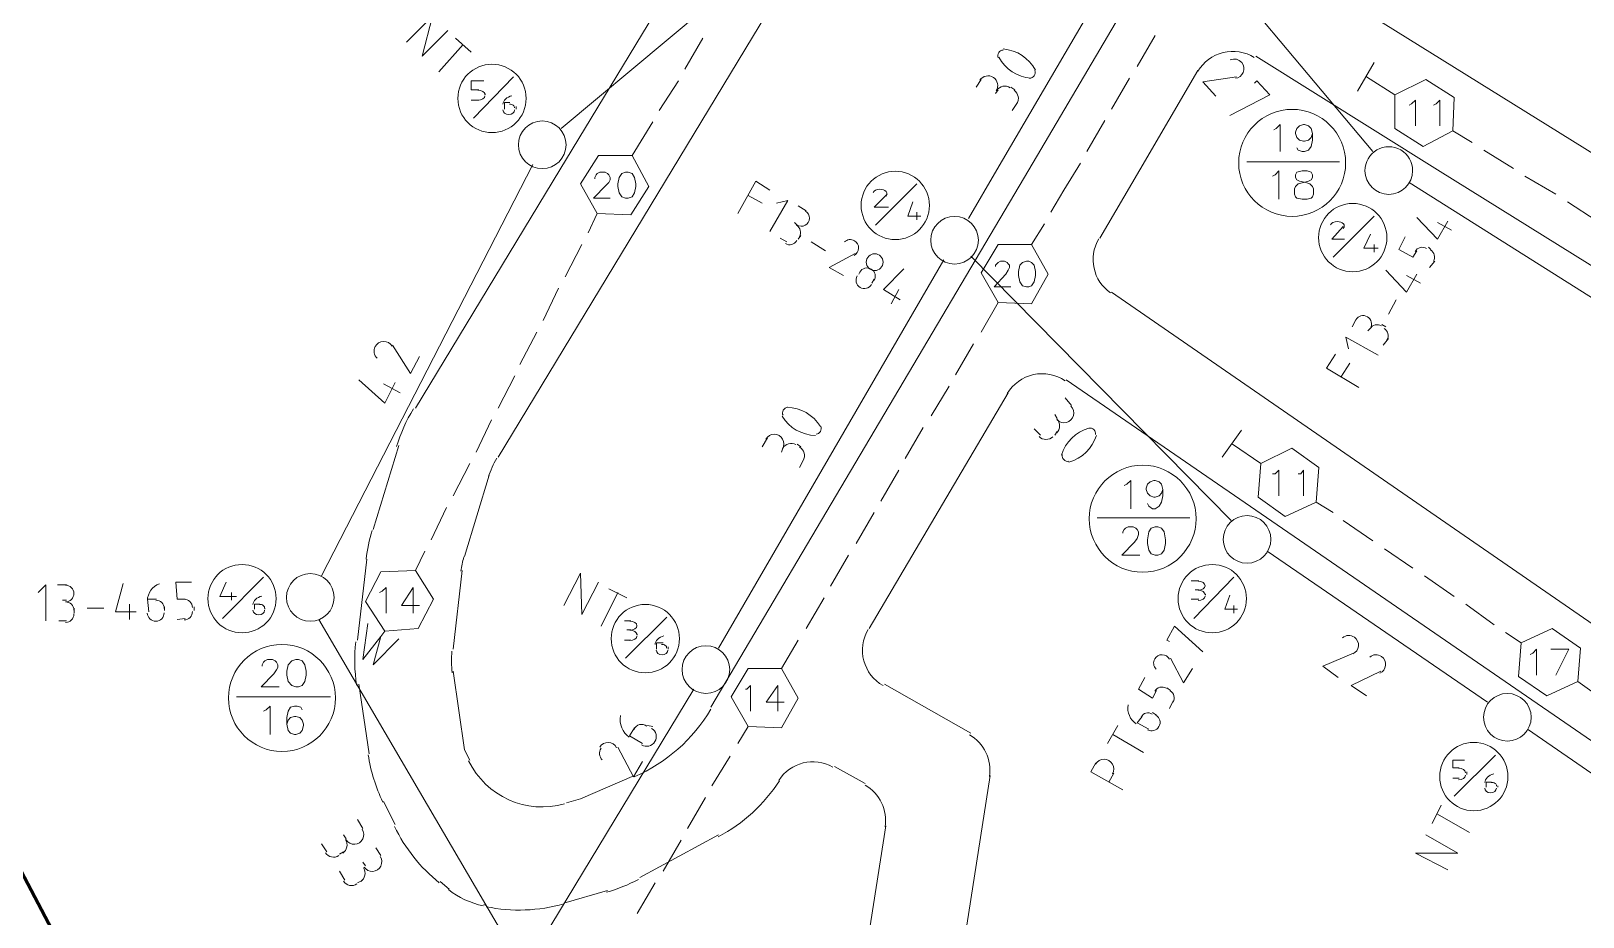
# Model space of a CAD drawing. Header units: millimetres. Extents: x 0.6 to 28.7, y 3.6 to 37.8.
# Drawn here: x 3.21 to 8.23, y 14.35 to 17.21 of the extents above; entities that cross this region are included whole.
import ezdxf

# ---------------------------------------------------------------- set-up
doc = ezdxf.new("R2010")
doc.units = ezdxf.units.MM
for name, color, linetype in [('PDF_BOUNDARY-NODE', 3, 'Continuous'), ('PDF_Passives-TapOffs', 7, 'Continuous'), ('PDF_RDFIN01', 4, 'Continuous'), ('PDF_Symbols-EndOfLine', 7, 'Continuous'), ('PDF_Symbols-SelfTerminating', 7, 'Continuous'), ('PDF_Symbols-Terminator', 7, 'Continuous')]:
    doc.layers.add(name, color=color, linetype=linetype)
for name, color, linetype, true_color in [('PDF_Cable-565', 23, 'Continuous', 0xdd8a6e), ('PDF_STANC01', 8, 'Continuous', 0x808080), ('PDF_STHC01', 8, 'Continuous', 0x808080), ('PDF_STLINE01', 8, 'Continuous', 0x808080), ('PDF_STPNUM01', 8, 'Continuous', 0x808080), ('PDF_STSYM01', 8, 'Continuous', 0x808080), ('PDF_STTEXT01', 8, 'Continuous', 0x808080)]:
    doc.layers.add(name, color=color, linetype=linetype, true_color=true_color)

msp = doc.modelspace()

# ---------------------------------------------------------------- linework, layer by layer
at = {"layer": 'PDF_BOUNDARY-NODE', "lineweight": 60}
msp.add_lwpolyline([(2.9048, 15.0102), (3.5219, 13.8385)], dxfattribs=at)
at = {"layer": 'PDF_Cable-565', "lineweight": 13}
for points in [[(5.3233, 17.091), (5.3816, 17.191)], [(6.8452, 17.1994), (6.7869, 17.0993)], [(5.2399, 16.9575), (5.3024, 17.0534)], [(6.7619, 17.0618), (6.7035, 16.9617)], [(5.1523, 16.8116), (5.219, 16.92)], [(6.6826, 16.9242), (6.6242, 16.8241)], [(7.8085, 16.8908), (7.871, 16.8533)], [(7.9086, 16.8283), (8.0045, 16.7699)], [(6.6034, 16.7866), (6.5492, 16.699), (6.5075, 16.6281)], [(8.042, 16.7449), (8.1421, 16.6865)], [(8.1796, 16.6615), (8.2755, 16.5989)], [(5.0397, 16.6239), (5.0105, 16.5614)], [(6.4866, 16.5906), (6.4449, 16.5239)], [(4.9897, 16.5239), (4.9355, 16.4196)], [(4.9146, 16.3821), (4.8646, 16.2779)], [(6.3365, 16.3362), (6.2823, 16.2403)], [(4.8437, 16.2403), (4.7895, 16.1361)], [(6.2573, 16.2028), (6.1989, 16.1027)], [(4.7728, 16.0985), (4.7186, 15.9943)], [(6.1781, 16.0652), (6.1197, 15.9693)], [(4.6978, 15.9568), (4.6477, 15.8525)], [(6.0947, 15.9318), (6.0363, 15.8317)], [(4.6269, 15.815), (4.5727, 15.7108)], [(6.0155, 15.7942), (5.9571, 15.6941)], [(4.5518, 15.6732), (4.5018, 15.569)], [(7.3665, 15.6899), (7.4207, 15.6565)], [(5.9362, 15.6565), (5.8778, 15.5565)], [(7.454, 15.6315), (7.55, 15.5648)], [(4.481, 15.5315), (4.4518, 15.4689)], [(7.5875, 15.5398), (7.6792, 15.4772)], [(5.8528, 15.5189), (5.7945, 15.4189)], [(7.7167, 15.4522), (7.8127, 15.3855)], [(5.7736, 15.3813), (5.7152, 15.2813)], [(7.8502, 15.3605), (7.9419, 15.2938)], [(7.9794, 15.2688), (8.0295, 15.2354)], [(5.6902, 15.2437), (5.636, 15.152)], [(8.213, 15.1103), (8.3005, 15.0478)], [(5.5276, 14.9644), (5.4942, 14.9101)], [(5.4692, 14.8684), (5.4108, 14.7725)], [(5.39, 14.735), (5.3316, 14.6349)], [(5.3108, 14.5974), (5.2524, 14.4973)], [(5.2274, 14.4598), (5.169, 14.3597)]]:
    msp.add_lwpolyline(points, dxfattribs=at)
at = {"layer": 'PDF_Passives-TapOffs', "lineweight": 9}
for points in [[(7.8085, 16.8908), (7.8127, 16.9992), (7.7209, 17.0576), (7.6208, 17.0076), (7.6208, 16.8992), (7.7126, 16.8408)], [(5.1523, 16.8116), (5.0439, 16.8116), (4.9855, 16.7199), (5.0397, 16.6239), (5.1481, 16.6198), (5.2065, 16.7115)], [(5.1314, 16.7574), (5.1189, 16.7532), (5.1106, 16.7407), (5.1064, 16.7199), (5.1064, 16.7115), (5.1106, 16.6907), (5.1189, 16.6782), (5.1314, 16.674), (5.1398, 16.674), (5.1523, 16.6782), (5.1606, 16.6907), (5.1648, 16.7115), (5.1648, 16.7199), (5.1606, 16.7407), (5.1523, 16.7532), (5.1398, 16.7574)], [(6.4449, 16.5239), (6.3365, 16.5239), (6.2823, 16.4321), (6.3365, 16.3362), (6.4449, 16.3321), (6.4992, 16.428)], [(6.4283, 16.4697), (6.4158, 16.4655), (6.4074, 16.4572), (6.4032, 16.4363), (6.4032, 16.4238), (6.4074, 16.4029), (6.4158, 16.3904), (6.4283, 16.3863), (6.4366, 16.3863), (6.4449, 16.3904), (6.4533, 16.4029), (6.4575, 16.4238), (6.4575, 16.4363), (6.4533, 16.4572), (6.4449, 16.4655), (6.4366, 16.4697)], [(7.3665, 15.6899), (7.3748, 15.8025), (7.2873, 15.865), (7.1872, 15.815), (7.1788, 15.7066), (7.2664, 15.644)], [(4.4518, 15.4689), (4.3392, 15.4647), (4.2891, 15.3688), (4.3517, 15.2729), (4.4601, 15.2813), (4.5101, 15.3772)], [(8.213, 15.1103), (8.2213, 15.2187), (8.1296, 15.2813), (8.0295, 15.2354), (8.0211, 15.127), (8.1129, 15.0644)], [(5.636, 15.152), (5.5276, 15.152), (5.4734, 15.0603), (5.5276, 14.9644), (5.636, 14.9602), (5.6902, 15.0561)]]:
    msp.add_lwpolyline(points, close=True, dxfattribs=at)
for points in [[(7.7209, 17.0576), (7.7209, 17.0576)], [(7.6208, 17.0076), (7.6208, 17.0076)], [(7.6667, 16.9742), (7.675, 16.9784), (7.6876, 16.9909), (7.6876, 16.9075)], [(7.7459, 16.9742), (7.7543, 16.9784), (7.7668, 16.9909), (7.7668, 16.9075)], [(7.8127, 16.9992), (7.8127, 16.9992)], [(7.6208, 16.8992), (7.6208, 16.8992)], [(7.7126, 16.8408), (7.7126, 16.8408)], [(5.0439, 16.8116), (5.0439, 16.8116)], [(5.0314, 16.7365), (5.0314, 16.7407), (5.0355, 16.749), (5.0397, 16.7532), (5.0481, 16.7574), (5.0647, 16.7574), (5.0731, 16.7532), (5.0772, 16.749), (5.0814, 16.7407), (5.0814, 16.7324), (5.0772, 16.724), (5.0689, 16.7157), (5.0272, 16.674), (5.0814, 16.674)], [(4.9855, 16.7199), (4.9855, 16.7199)], [(5.2065, 16.7115), (5.2065, 16.7115)], [(5.0397, 16.6239), (5.0397, 16.6239)], [(5.1481, 16.6198), (5.1481, 16.6198)], [(6.3365, 16.5239), (6.3365, 16.5239)], [(6.2823, 16.4321), (6.2823, 16.4321)], [(6.3282, 16.453), (6.3282, 16.4572), (6.3324, 16.4613), (6.3365, 16.4655), (6.3449, 16.4697), (6.3574, 16.4697), (6.3657, 16.4655), (6.3699, 16.4613), (6.3741, 16.4572), (6.3741, 16.4488), (6.3699, 16.4405), (6.3615, 16.428), (6.324, 16.3863), (6.3782, 16.3863)], [(6.4992, 16.428), (6.4992, 16.428)], [(6.3365, 16.3362), (6.3365, 16.3362)], [(6.4449, 16.3321), (6.4449, 16.3321)], [(7.2873, 15.865), (7.2873, 15.865)], [(7.1872, 15.815), (7.1872, 15.815)], [(7.2247, 15.7816), (7.233, 15.7816), (7.2456, 15.7942), (7.2456, 15.7108)], [(7.3081, 15.7816), (7.3164, 15.7816), (7.3248, 15.7942), (7.3248, 15.7108)], [(7.3748, 15.8025), (7.3748, 15.8025)], [(7.1788, 15.7066), (7.1788, 15.7066)], [(7.2664, 15.644), (7.2664, 15.644)], [(4.3392, 15.4647), (4.3392, 15.4647)], [(4.335, 15.398), (4.3434, 15.4022), (4.3559, 15.4147), (4.3559, 15.3313)], [(4.4434, 15.3313), (4.4434, 15.4147), (4.4059, 15.3563), (4.4643, 15.3563)], [(4.5101, 15.3772), (4.5101, 15.3772)], [(4.2891, 15.3688), (4.2891, 15.3688)], [(4.3517, 15.2729), (4.3517, 15.2729)], [(4.4601, 15.2813), (4.4601, 15.2813)], [(8.1296, 15.2813), (8.1296, 15.2813)], [(8.0295, 15.2354), (8.0295, 15.2354)], [(8.2213, 15.2187), (8.2213, 15.2187)], [(8.0587, 15.1979), (8.067, 15.202), (8.0795, 15.2145), (8.0795, 15.1311)], [(8.1421, 15.1311), (8.1838, 15.2145), (8.1254, 15.2145)], [(5.5276, 15.152), (5.5276, 15.152)], [(8.0211, 15.127), (8.0211, 15.127)], [(5.5192, 15.0853), (5.5234, 15.0853), (5.5359, 15.0978), (5.5359, 15.0144)], [(5.6235, 15.0144), (5.6235, 15.0978), (5.586, 15.0436), (5.6443, 15.0436)], [(5.4734, 15.0603), (5.4734, 15.0603)], [(5.6902, 15.0561), (5.6902, 15.0561)], [(8.1129, 15.0644), (8.1129, 15.0644)], [(5.5276, 14.9644), (5.5276, 14.9644)], [(5.636, 14.9602), (5.636, 14.9602)]]:
    msp.add_lwpolyline(points, dxfattribs=at)
at = {"layer": 'PDF_RDFIN01', "lineweight": 0}
for points in [[(4.7186, 15.8358), (5.2816, 16.7657), (6.5325, 18.8298)], [(7.5708, 18.688), (6.4366, 16.7657), (5.4067, 15.0269)], [(4.4518, 15.9943), (4.9188, 16.7657), (5.4901, 17.7081)], [(7.3206, 17.4037), (8.3464, 16.7657), (10.7274, 15.2854)], [(7.1705, 17.1327), (7.7584, 16.7657), (10.7149, 14.9268)], [(6.9829, 17.0868), (6.7952, 16.7657), (6.6659, 16.5447)], [(6.7035, 16.3696), (11.1193, 13.3256)], [(6.5575, 16.086), (11.0985, 12.967)], [(6.3699, 16.0443), (5.9195, 15.2813)], [(4.3976, 15.8734), (4.3142, 15.6023)], [(4.6894, 15.7775), (4.6102, 15.5148)], [(4.2933, 15.5064), (4.2641, 15.2437)], [(4.6019, 15.4689), (4.5727, 15.2145)], [(4.5727, 15.1437), (4.6102, 14.8893), (4.6269, 14.8559)], [(4.2683, 15.102), (4.3017, 14.8768)], [(5.9696, 15.102), (6.249, 14.9435)], [(5.807, 14.8351), (5.907, 14.7809)], [(4.9396, 14.7183), (4.9855, 14.7308), (5.1606, 14.8059)], [(5.9738, 14.6433), (5.8111, 13.605), (6.1155, 13.555), (6.3115, 14.8059)], [(4.3475, 14.7225), (4.385, 14.6474)], [(5.1773, 14.4765), (5.4317, 14.6141)], [(4.531, 14.464), (4.5602, 14.439)], [(4.9313, 14.3931), (5.0731, 14.4348)], [(4.6728, 14.3889), (4.6811, 14.3847)]]:
    msp.add_lwpolyline(points, dxfattribs=at)
for centre, radius, start, end in [((7.0966, 17.0171), 0.1313, 58.1232, 149.4635), ((6.7756, 16.475), 0.1313, 149.4635, 235.437), ((6.4795, 15.9746), 0.1313, 55.481, 149.4635), ((4.8991, 15.716), 0.5317, 148.7549, 163.1689), ((4.9408, 15.6952), 0.2648, 148.7549, 163.1689), ((4.8198, 15.445), 0.5317, 163.169, 173.4521), ((4.8615, 15.4366), 0.2648, 163.1689, 173.4522), ((6.0291, 15.2115), 0.1313, 149.4635, 240.5072), ((4.7865, 15.1781), 0.5317, 173.4521, 188.6078), ((4.8323, 15.1781), 0.2648, 173.4522, 188.6078), ((4.9491, 15.2907), 0.5317, 293.2965, 329.4635), ((6.1792, 14.8237), 0.1313, 351.0516, 60.5072), ((4.824, 14.9529), 0.5317, 188.6078, 205.9332), ((4.8615, 14.9696), 0.2648, 205.9332, 285.8148), ((5.7372, 14.7194), 0.1313, 60.5072, 147.1454), ((5.1826, 15.078), 0.5317, 297.8723, 327.1454), ((5.8415, 14.661), 0.1313, 351.0516, 60.5072), ((4.8615, 14.8737), 0.5317, 205.9332, 231.1798), ((4.9241, 14.9404), 0.5317, 285.8148, 297.8723), ((4.7239, 14.6443), 0.2648, 231.1798, 258.4808), ((4.7865, 14.9029), 0.5317, 258.4808, 285.8148)]:
    msp.add_arc(centre, radius, start, end, dxfattribs=at)
at = {"layer": 'PDF_STANC01', "lineweight": 0}
msp.add_lwpolyline([(7.6784, 16.7624, 1.004516), (7.5241, 16.7624, 0.992455)], format="xyb", close=True, dxfattribs=at)
at = {"layer": 'PDF_STHC01', "lineweight": 0}
for points in [[(4.6561, 17.0243), (4.6311, 17.0243), (4.6311, 17.0534), (4.6728, 17.0534)], [(4.6394, 16.9325), (4.7687, 17.0659)], [(4.6311, 16.9909), (4.6561, 16.9909)], [(4.6769, 17.0076), (4.6769, 17.0117)], [(4.7562, 16.9826), (4.7395, 16.9826), (4.7395, 16.9617)], [(4.777, 16.9617), (4.777, 16.97)], [(5.9779, 16.6865), (5.9362, 16.6448), (5.9821, 16.6448)], [(5.9404, 16.5864), (6.0738, 16.7199)], [(6.0613, 16.6615), (6.0446, 16.6156), (6.0863, 16.6156)], [(6.0738, 16.6281), (6.0738, 16.6031)], [(7.454, 16.5822), (7.4165, 16.5406), (7.4582, 16.5406)], [(7.4207, 16.4822), (7.5541, 16.6156)], [(7.5416, 16.5572), (7.5208, 16.5114), (7.5666, 16.5114)], [(7.5541, 16.5239), (7.5541, 16.4989)], [(3.8388, 15.4314), (3.818, 15.3855), (3.8722, 15.3855)], [(3.8263, 15.3146), (3.9597, 15.4481)], [(6.962, 15.4355), (6.987, 15.4355)], [(6.9703, 15.3146), (7.0996, 15.4481)], [(3.8555, 15.398), (3.8555, 15.373)], [(6.987, 15.3772), (6.962, 15.3772)], [(6.987, 15.4064), (6.9745, 15.4064)], [(7.0079, 15.3938), (7.0079, 15.3897)], [(7.0871, 15.3897), (7.0704, 15.3438), (7.1121, 15.3438)], [(3.9472, 15.3605), (3.9305, 15.3605), (3.9305, 15.3438)], [(3.9639, 15.3438), (3.9639, 15.348)], [(7.0996, 15.3563), (7.0996, 15.3313)], [(5.1273, 15.3063), (5.1481, 15.3063)], [(5.1314, 15.1854), (5.2649, 15.3188)], [(5.1481, 15.2771), (5.1356, 15.2771)], [(5.1481, 15.2437), (5.1273, 15.2437)], [(5.169, 15.2646), (5.169, 15.2604)], [(5.2524, 15.2354), (5.2315, 15.2354), (5.2315, 15.2145)], [(5.2691, 15.2145), (5.2691, 15.2229)], [(7.8127, 14.7392), (7.9461, 14.8726)], [(7.8293, 14.8309), (7.8085, 14.8309), (7.8085, 14.8559), (7.846, 14.8559)], [(7.8543, 14.8101), (7.8543, 14.8184)], [(7.8085, 14.7976), (7.8293, 14.7976)], [(7.9336, 14.7851), (7.9169, 14.7851), (7.9169, 14.7684)], [(7.9544, 14.7684), (7.9544, 14.7725)]]:
    msp.add_lwpolyline(points, dxfattribs=at)
for centre in [(4.6989, 16.9962), (6.0041, 16.6501), (7.4845, 16.5459), (3.8899, 15.3783), (7.0299, 15.3783), (5.1951, 15.249), (7.8764, 14.8028)]:
    msp.add_circle(centre, 0.1105, dxfattribs=at)
for points in [[(4.676, 17.0087), (4.676, 17.0168), (4.6657, 17.0233), (4.653, 17.0233)], [(4.653, 16.99), (4.6657, 16.99), (4.676, 16.9965), (4.676, 17.0046)], [(4.7633, 17.0048), (4.7469, 17.0006), (4.7355, 16.9898), (4.7344, 16.9773)], [(4.7676, 16.9744), (4.7644, 16.9767), (4.7598, 16.9778), (4.7553, 16.9774)], [(4.7343, 16.9587), (4.7343, 16.9506), (4.7427, 16.9441), (4.7531, 16.9441)], [(4.7531, 16.9441), (4.7635, 16.9441), (4.7719, 16.9506), (4.7719, 16.9587)], [(4.7717, 16.9656), (4.7724, 16.9689), (4.7708, 16.9721), (4.7676, 16.9744)], [(5.9543, 16.7022), (5.9439, 16.7023), (5.9348, 16.6979), (5.932, 16.6916)], [(5.9741, 16.6947), (5.97, 16.6994), (5.9623, 16.7023), (5.954, 16.7022)], [(5.9735, 16.6799), (5.9779, 16.6844), (5.9782, 16.6901), (5.9741, 16.6947)], [(7.4346, 16.598), (7.4243, 16.598), (7.4151, 16.5937), (7.4123, 16.5873)], [(7.4544, 16.5905), (7.4504, 16.5951), (7.4427, 16.598), (7.4343, 16.598)], [(7.4539, 16.5757), (7.4583, 16.5802), (7.4585, 16.5859), (7.4544, 16.5905)], [(7.007, 15.42), (7.007, 15.428), (6.9967, 15.4346), (6.9841, 15.4346)], [(6.9841, 15.4054), (6.9967, 15.4054), (7.007, 15.4119), (7.007, 15.42)], [(3.9543, 15.3868), (3.9379, 15.3826), (3.9265, 15.3718), (3.9254, 15.3594)], [(7.007, 15.3908), (7.007, 15.3988), (6.9967, 15.4054), (6.9841, 15.4054)], [(6.9841, 15.372), (6.9967, 15.372), (7.007, 15.3785), (7.007, 15.3866)], [(3.9254, 15.3407), (3.9254, 15.3327), (3.9338, 15.3261), (3.9441, 15.3261)], [(3.9441, 15.3261), (3.9545, 15.3261), (3.9629, 15.3327), (3.9629, 15.3407)], [(3.9586, 15.3564), (3.9554, 15.3588), (3.9508, 15.3598), (3.9463, 15.3594)], [(3.9628, 15.3477), (3.9634, 15.3509), (3.9618, 15.3541), (3.9586, 15.3564)], [(5.168, 15.2907), (5.168, 15.2988), (5.1578, 15.3053), (5.1451, 15.3053)], [(5.1451, 15.2761), (5.1578, 15.2761), (5.168, 15.2826), (5.168, 15.2907)], [(5.168, 15.2615), (5.168, 15.2696), (5.1578, 15.2761), (5.1451, 15.2761)], [(5.1451, 15.2427), (5.1578, 15.2427), (5.168, 15.2493), (5.168, 15.2573)], [(5.2553, 15.2576), (5.2389, 15.2533), (5.2276, 15.2425), (5.2265, 15.2301)], [(5.2597, 15.2272), (5.2564, 15.2295), (5.2519, 15.2306), (5.2474, 15.2301)], [(5.2638, 15.2184), (5.2644, 15.2216), (5.2629, 15.2249), (5.2597, 15.2272)], [(5.2306, 15.2115), (5.2306, 15.2034), (5.239, 15.1969), (5.2493, 15.1969)], [(5.2493, 15.1969), (5.2597, 15.1969), (5.2681, 15.2034), (5.2681, 15.2115)], [(7.8493, 14.8153), (7.8493, 14.8234), (7.8391, 14.8299), (7.8264, 14.8299)], [(7.8264, 14.7924), (7.8391, 14.7924), (7.8493, 14.7989), (7.8493, 14.807)], [(7.9408, 14.8114), (7.9244, 14.8071), (7.913, 14.7963), (7.912, 14.7839)], [(7.9451, 14.781), (7.9419, 14.7833), (7.9374, 14.7844), (7.9328, 14.7839)], [(7.9493, 14.7722), (7.9499, 14.7754), (7.9484, 14.7787), (7.9451, 14.781)], [(7.9119, 14.7653), (7.9119, 14.7572), (7.9203, 14.7507), (7.9306, 14.7507)], [(7.9306, 14.7507), (7.941, 14.7507), (7.9494, 14.7572), (7.9494, 14.7653)]]:
    msp.add_open_spline(points, degree=3, dxfattribs=at)
at = {"layer": 'PDF_STLINE01', "lineweight": 0}
for points in [[(5.9612, 17.7665), (4.923, 16.8992)], [(6.8119, 17.583), (6.3324, 16.7657), (6.2406, 16.6073)], [(6.8995, 17.5997), (7.55, 16.8241)], [(4.8312, 16.7824), (4.1474, 15.4522)], [(7.6667, 16.724), (9.2221, 15.7441)], [(6.249, 16.4863), (7.0913, 15.6315)], [(6.1614, 16.4738), (5.4317, 15.2187)], [(7.208, 15.5315), (7.9211, 15.0436)], [(4.139, 15.3105), (4.7562, 14.2555)], [(5.3525, 15.0853), (4.8646, 14.2805)], [(8.0503, 14.956), (9.7641, 13.776)]]:
    msp.add_lwpolyline(points, dxfattribs=at)
at = {"layer": 'PDF_STPNUM01', "lineweight": 0}
for points in [[(4.4226, 17.1785), (4.506, 17.2619), (4.4726, 17.1327), (4.556, 17.2161)], [(4.581, 17.191), (4.6311, 17.1452)], [(4.5268, 17.0826), (4.6061, 17.1702)], [(5.4942, 16.6239), (5.5526, 16.7282), (5.5985, 16.699)], [(5.5276, 16.6823), (5.5735, 16.6573)], [(5.5985, 16.5656), (5.6568, 16.6656), (5.6193, 16.6573)], [(5.6902, 16.649), (5.7152, 16.6323)], [(7.6917, 16.6114), (7.7584, 16.5406), (7.7918, 16.5989)], [(7.7584, 16.5948), (7.8043, 16.5697)], [(5.6527, 16.5322), (5.6318, 16.5447)], [(5.6985, 16.5531), (5.6902, 16.5406)], [(5.7319, 16.5322), (5.7778, 16.503)], [(7.6917, 16.503), (7.6792, 16.4822), (7.6333, 16.5072), (7.6542, 16.5489)], [(5.8737, 16.4947), (5.7903, 16.4488), (5.8362, 16.4238)], [(7.7376, 16.5072), (7.7293, 16.5155)], [(5.8862, 16.428), (5.8904, 16.4363)], [(6.0321, 16.4446), (5.9654, 16.3779), (6.0196, 16.3446)], [(7.5916, 16.4405), (7.6584, 16.3696), (7.6917, 16.428)], [(7.6584, 16.4238), (7.7042, 16.3988)], [(7.7334, 16.4488), (7.7501, 16.4697)], [(5.9362, 16.4113), (5.9279, 16.3988)], [(6.0155, 16.3779), (5.9904, 16.3321)], [(7.6, 16.2987), (7.625, 16.3446)], [(7.4832, 16.257), (7.4957, 16.282)], [(7.5666, 16.1653), (7.4624, 16.2236), (7.4707, 16.1861)], [(7.5791, 16.2653), (7.5916, 16.257)], [(7.6, 16.2195), (7.5833, 16.1986)], [(7.5041, 16.061), (7.3998, 16.1236), (7.429, 16.1694)], [(7.4457, 16.0944), (7.4749, 16.1402)], [(3.255, 15.3063), (3.255, 15.423), (3.23, 15.398)], [(3.2926, 15.423), (3.3217, 15.423)], [(3.5052, 15.4272), (3.4802, 15.3355), (3.5469, 15.3355)], [(3.7054, 15.3772), (3.6803, 15.3772), (3.6762, 15.4314), (3.7262, 15.4314)], [(4.9313, 15.3563), (4.9855, 15.4606), (4.9897, 15.3271), (5.0439, 15.4314)], [(3.3217, 15.373), (3.3092, 15.373)], [(3.6136, 15.3772), (3.5844, 15.3772), (3.5886, 15.3355)], [(5.0522, 15.2896), (5.1064, 15.398)], [(5.0772, 15.4105), (5.1356, 15.3813)], [(3.3468, 15.348), (3.3468, 15.3313)], [(3.3885, 15.348), (3.4427, 15.348)], [(3.5261, 15.3605), (3.5261, 15.3105)], [(3.6386, 15.3396), (3.6386, 15.3521)], [(3.7346, 15.3396), (3.7346, 15.3521)], [(3.3217, 15.3063), (3.2967, 15.3063)], [(3.6803, 15.3105), (3.7054, 15.3146)], [(6.9995, 15.2062), (6.9078, 15.2896), (6.8828, 15.2437), (6.8911, 15.2396)], [(6.8953, 15.1854), (6.937, 15.1061), (6.9662, 15.152)], [(6.8494, 15.0811), (6.8369, 15.0561), (6.791, 15.0853), (6.8119, 15.1228)], [(6.8953, 15.0811), (6.8828, 15.0894)], [(6.8911, 15.0227), (6.9036, 15.0478)], [(6.691, 14.9101), (6.7243, 14.9685)], [(6.8036, 14.9977), (6.7869, 14.9769), (6.8244, 14.956)], [(6.8494, 15.0019), (6.8369, 15.0102)], [(6.8077, 14.881), (6.7076, 14.9393)], [(6.741, 14.76), (6.6368, 14.8184), (6.6534, 14.8476)], [(6.7118, 14.8142), (6.6951, 14.7851)], [(7.7418, 14.6516), (7.771, 14.71)], [(7.8627, 14.6224), (7.7584, 14.6808)], [(7.7918, 14.5015), (7.6876, 14.5557), (7.8252, 14.5557), (7.7209, 14.6141)]]:
    msp.add_lwpolyline(points, dxfattribs=at)
for points in [[(5.7135, 16.6318, -1), (5.686, 16.5864), (5.6777, 16.5948)], [(5.8707, 16.4885, 0.59055), (5.8721, 16.5357, 0.338564), (5.8394, 16.5321)], [(7.4945, 16.2803, -1), (7.5416, 16.2528), (7.5333, 16.2445)], [(3.3457, 15.3412, 0.414213), (3.3191, 15.3678, 1), (3.3181, 15.422)], [(6.8912, 15.1825, 0.59055), (6.8439, 15.1835, 0.338564), (6.8479, 15.1508)]]:
    msp.add_lwpolyline(points, format="xyb", dxfattribs=at)
msp.add_circle((5.9374, 16.4666), 0.0271, dxfattribs=at)
for centre, radius, start, end in [((5.6705, 16.5625), 0.0271, 329.506, 59.506), ((5.6622, 16.55), 0.0271, 239.506, 329.506), ((7.7096, 16.4875), 0.0271, 59.2412, 149.2411), ((7.7221, 16.4833), 0.0271, 329.2412, 59.2411), ((5.9124, 16.4208), 0.0271, 329.506, 149.506), ((5.904, 16.4083), 0.0271, 149.506, 329.506), ((7.5637, 16.2373), 0.0271, 59.2412, 149.2411), ((7.572, 16.2289), 0.0271, 329.2412, 59.2411), ((3.6439, 15.3699), 0.0605, 110.8703, 177.5024), ((3.6147, 15.3491), 0.0229, 353.2893, 98.8237), ((3.7023, 15.3491), 0.0271, 1.0565, 91.0565), ((3.3186, 15.3282), 0.0271, 271.0565, 1.0565), ((3.6105, 15.3324), 0.0271, 181.0565, 1.0565), ((3.7023, 15.3366), 0.0271, 271.0565, 1.0565), ((6.8673, 15.0655), 0.0271, 60.0934, 150.0934), ((6.8798, 15.0572), 0.0271, 330.0934, 60.0934), ((6.8173, 15.0238), 0.0605, 169.9072, 236.5393), ((6.8214, 14.9863), 0.0229, 52.3262, 157.8606), ((6.8339, 14.9779), 0.0271, 240.0934, 60.0934), ((6.6796, 14.8278), 0.0313, 330.0933, 150.0934)]:
    msp.add_arc(centre, radius, start, end, dxfattribs=at)
at = {"layer": 'PDF_STSYM01', "lineweight": 0}
for centre in [(4.8615, 16.8461), (6.1959, 16.5375), (7.1425, 15.5701), (4.1109, 15.3824), (5.3911, 15.1489), (7.9849, 14.9946)]:
    msp.add_circle(centre, 0.0771, dxfattribs=at)
at = {"layer": 'PDF_STTEXT01', "lineweight": 0}
for points in [[(7.1049, 17.0611, 0.59055), (7.1251, 17.1118, 0.338563), (7.0882, 17.1208)], [(4.3755, 16.1949, 0.59055), (4.3209, 16.1934, 0.338563), (4.3273, 16.156)], [(6.6523, 15.9091, 0.50396), (6.6305, 15.9297, 0.251965), (6.5417, 15.8425)], [(5.682, 15.8765, 0.414214), (5.6402, 15.865), (5.636, 15.8525)], [(7.4845, 15.1995, 0.59055), (7.4898, 15.2538, 0.338563), (7.4519, 15.2521)], [(7.5721, 15.137, 0.59055), (7.5774, 15.1913, 0.338563), (7.5394, 15.1896)]]:
    msp.add_lwpolyline(points, format="xyb", dxfattribs=at)
for points in [[(6.2656, 17.0326), (6.2823, 17.0576)], [(6.3782, 17.0326), (6.3907, 17.0243)], [(7.1079, 17.0659), (6.9995, 17.0493), (7.0412, 17.0034)], [(7.0871, 16.9409), (7.2164, 17.0076), (7.1747, 17.0534), (7.1663, 17.0451)], [(6.3365, 17.0243), (6.3282, 17.0117)], [(6.3991, 16.9826), (6.3824, 16.9575)], [(4.3767, 16.1986), (4.4351, 16.1069), (4.4643, 16.1611)], [(4.2683, 16.086), (4.3517, 16.011), (4.385, 16.0777)], [(4.3475, 16.0735), (4.4017, 16.0443)], [(6.5534, 16.0277), (6.5742, 16.0026)], [(6.5283, 15.9609), (6.52, 15.9735)], [(6.4741, 15.9067), (6.4533, 15.9276)], [(5.5735, 15.8692), (5.5901, 15.8984)], [(5.686, 15.8775), (5.6985, 15.8692)], [(6.5283, 15.9192), (6.52, 15.9067)], [(5.7069, 15.8275), (5.6944, 15.8025)], [(7.4874, 15.202), (7.3873, 15.1603), (7.4374, 15.1228)], [(7.575, 15.1437), (7.4791, 15.0978), (7.5291, 15.0644)], [(5.219, 14.9644), (5.2023, 14.9685)], [(5.1606, 14.9602), (5.144, 14.9352), (5.1857, 14.9101)], [(5.1064, 14.8976), (5.1565, 14.8017), (5.1857, 14.8518)], [(4.2641, 14.6641), (4.2808, 14.6349)], [(4.164, 14.5599), (4.1474, 14.5849)], [(4.2266, 14.6016), (4.2183, 14.6141)], [(4.3225, 14.5724), (4.3392, 14.5474)], [(4.2183, 14.5599), (4.2057, 14.5515)], [(4.2891, 14.514), (4.2808, 14.5265)], [(4.2224, 14.4681), (4.2057, 14.4973)], [(4.2808, 14.4681), (4.2641, 14.4598)]]:
    msp.add_lwpolyline(points, dxfattribs=at)
for centre, radius, start, end in [((6.3544, 17.1338), 0.0188, 93.1165, 200.1015), ((6.4545, 17.1922), 0.1314, 208.3247, 264.8933), ((6.3419, 17.0254), 0.1314, 28.3247, 84.8933), ((6.4378, 17.0796), 0.0188, 273.1165, 20.1015), ((6.3043, 17.0379), 0.0313, 326.609, 146.609), ((6.3586, 17.0046), 0.0313, 56.609, 146.609), ((6.3711, 16.9962), 0.0313, 326.609, 56.609), ((5.658, 15.9787), 0.0188, 96.3984, 203.3834), ((5.6497, 15.8662), 0.1314, 31.6067, 88.1752), ((6.5504, 15.9787), 0.0313, 224.5002, 44.5003), ((5.7497, 16.0371), 0.1314, 211.6067, 268.1752), ((5.7456, 15.9287), 0.0188, 276.3984, 23.3834), ((6.5045, 15.937), 0.0313, 314.5002, 44.5003), ((5.6121, 15.8787), 0.0313, 329.8909, 149.891), ((6.492, 15.9245), 0.0313, 224.5002, 314.5003), ((6.5295, 15.9454), 0.1314, 286.216, 342.7845), ((5.6788, 15.8411), 0.0313, 329.8909, 59.891), ((6.5629, 15.8411), 0.0188, 171.0078, 277.9928), ((5.1826, 14.9863), 0.0688, 168.4503, 235.0823), ((5.1826, 14.9446), 0.0271, 50.869, 156.4038), ((5.1993, 14.9321), 0.0313, 238.6364, 58.6364), ((5.0784, 14.8779), 0.0313, 148.0981, 222.9149), ((5.0742, 14.882), 0.0313, 26.6442, 148.9001), ((4.2527, 14.6152), 0.0313, 213.2657, 33.2658), ((4.1985, 14.5818), 0.0313, 303.2657, 33.2658), ((4.186, 14.5735), 0.0313, 213.2657, 303.2658), ((4.3111, 14.5276), 0.0313, 213.2657, 33.2658), ((4.2569, 14.4901), 0.0313, 303.2657, 33.2658), ((4.2444, 14.4817), 0.0313, 213.2657, 303.2658)]:
    msp.add_arc(centre, radius, start, end, dxfattribs=at)
at = {"layer": 'PDF_Symbols-EndOfLine', "lineweight": 9}
for points in [[(7.2289, 16.895), (7.2372, 16.8992), (7.2497, 16.9117), (7.2497, 16.8241)], [(7.354, 16.8825), (7.3498, 16.87), (7.3415, 16.8616), (7.3289, 16.8575), (7.3248, 16.8575), (7.3123, 16.8616), (7.3039, 16.87), (7.2998, 16.8825), (7.2998, 16.8866), (7.3039, 16.8992), (7.3123, 16.9075), (7.3248, 16.9117), (7.3289, 16.9117), (7.3415, 16.9075), (7.3498, 16.8992), (7.354, 16.8825), (7.354, 16.8616), (7.3498, 16.8408), (7.3415, 16.8283), (7.3289, 16.8241), (7.3206, 16.8241), (7.3081, 16.8283), (7.3039, 16.8366)], [(7.2247, 16.7449), (7.233, 16.749), (7.2456, 16.7616), (7.2456, 16.6698)], [(6.7452, 15.7441), (6.7535, 15.7483), (6.766, 15.7608), (6.766, 15.6691)], [(6.8703, 15.7316), (6.8661, 15.7191), (6.8578, 15.7108), (6.8452, 15.7066), (6.8411, 15.7066), (6.8286, 15.7108), (6.8202, 15.7191), (6.8161, 15.7316), (6.8161, 15.7358), (6.8202, 15.7483), (6.8286, 15.7566), (6.8411, 15.7608), (6.8452, 15.7608), (6.8578, 15.7566), (6.8661, 15.7483), (6.8703, 15.7316), (6.8703, 15.7108), (6.8661, 15.6899), (6.8578, 15.6774), (6.8452, 15.6691), (6.8369, 15.6691), (6.8244, 15.6774), (6.8202, 15.6857)], [(6.741, 15.5898), (6.741, 15.594), (6.7452, 15.6023), (6.7493, 15.6065), (6.7577, 15.6107), (6.7744, 15.6107), (6.7827, 15.6065), (6.7869, 15.6023), (6.791, 15.594), (6.791, 15.5857), (6.7869, 15.5731), (6.7785, 15.5606), (6.7368, 15.5189), (6.7952, 15.5189)], [(3.9556, 15.1603), (3.9556, 15.1645), (3.9597, 15.1728), (3.9639, 15.177), (3.9722, 15.1812), (3.9889, 15.1812), (3.9973, 15.177), (4.0014, 15.1728), (4.0056, 15.1645), (4.0056, 15.1562), (4.0014, 15.1478), (3.9931, 15.1353), (3.9514, 15.0936), (4.0098, 15.0936)], [(3.9597, 15.0144), (3.9681, 15.0186), (3.9806, 15.0311), (3.9806, 14.9393)], [(4.0848, 15.0186), (4.0807, 15.0269), (4.0681, 15.0311), (4.0598, 15.0311), (4.0473, 15.0269), (4.039, 15.0144), (4.0348, 14.9935), (4.0348, 14.9727), (4.039, 14.9518), (4.0473, 14.9435), (4.0598, 14.9393), (4.064, 14.9393), (4.0765, 14.9435), (4.0848, 14.9518), (4.089, 14.9685), (4.089, 14.9727), (4.0848, 14.9852), (4.0765, 14.9935), (4.064, 14.9977), (4.0598, 14.9977), (4.0473, 14.9935), (4.039, 14.9852), (4.0348, 14.9727)]]:
    msp.add_lwpolyline(points, dxfattribs=at)
at = {"layer": 'PDF_Symbols-EndOfLine', "color": 15, "lineweight": 0, "true_color": 0x954a4a}
for points in [[(7.1413, 16.7907), (7.4415, 16.7907)], [(6.6576, 15.6399), (6.9578, 15.6399)], [(3.8722, 15.0603), (4.1766, 15.0603)]]:
    msp.add_lwpolyline(points, dxfattribs=at)
at = {"layer": 'PDF_Symbols-EndOfLine', "lineweight": 9}
for points in [[(7.3206, 16.7616), (7.3039, 16.7574), (7.2998, 16.749), (7.2998, 16.7407), (7.3039, 16.7324), (7.3123, 16.7282), (7.3331, 16.724), (7.3456, 16.7199), (7.354, 16.7115), (7.3581, 16.7032), (7.3581, 16.6865), (7.354, 16.6782), (7.3498, 16.674), (7.3373, 16.6698), (7.3206, 16.6698), (7.3039, 16.674), (7.2998, 16.6782), (7.2956, 16.6865), (7.2956, 16.7032), (7.2998, 16.7115), (7.3081, 16.7199), (7.3248, 16.724), (7.3415, 16.7282), (7.3498, 16.7324), (7.354, 16.7407), (7.354, 16.749), (7.3498, 16.7574), (7.3373, 16.7616)], [(6.8452, 15.6107), (6.8327, 15.6065), (6.8244, 15.594), (6.8202, 15.569), (6.8202, 15.5565), (6.8244, 15.5356), (6.8327, 15.5231), (6.8452, 15.5189), (6.8536, 15.5189), (6.8661, 15.5231), (6.8744, 15.5356), (6.8786, 15.5565), (6.8786, 15.569), (6.8744, 15.594), (6.8661, 15.6065), (6.8536, 15.6107)], [(4.064, 15.1812), (4.0515, 15.177), (4.039, 15.1645), (4.0348, 15.1437), (4.0348, 15.1311), (4.039, 15.1103), (4.0515, 15.0978), (4.064, 15.0936), (4.0723, 15.0936), (4.0848, 15.0978), (4.0932, 15.1103), (4.0973, 15.1311), (4.0973, 15.1437), (4.0932, 15.1645), (4.0848, 15.177), (4.0723, 15.1812)]]:
    msp.add_lwpolyline(points, close=True, dxfattribs=at)
at = {"layer": 'PDF_Symbols-EndOfLine', "color": 15, "lineweight": 0, "true_color": 0x954a4a}
for centre in [(7.2885, 16.7877), (6.8047, 15.6368), (4.0192, 15.0572)]:
    msp.add_circle(centre, 0.173, dxfattribs=at)
at = {"layer": 'PDF_Symbols-SelfTerminating', "lineweight": 9}
for points in [[(7.5541, 17.1118), (7.4999, 17.0201)], [(7.6208, 17.0076), (7.5291, 17.0659)], [(7.1246, 15.9234), (7.0621, 15.8358)], [(7.1872, 15.815), (7.0954, 15.8775)]]:
    msp.add_lwpolyline(points, dxfattribs=at)
at = {"layer": 'PDF_Symbols-Terminator', "lineweight": 9}
for points in [[(4.3517, 15.2729), (4.3392, 15.2562), (4.2808, 15.1812), (4.2975, 15.2979)], [(4.3392, 15.2562), (4.3142, 15.1645), (4.3976, 15.2479)]]:
    msp.add_lwpolyline(points, dxfattribs=at)

doc.saveas('drawing.dxf')
